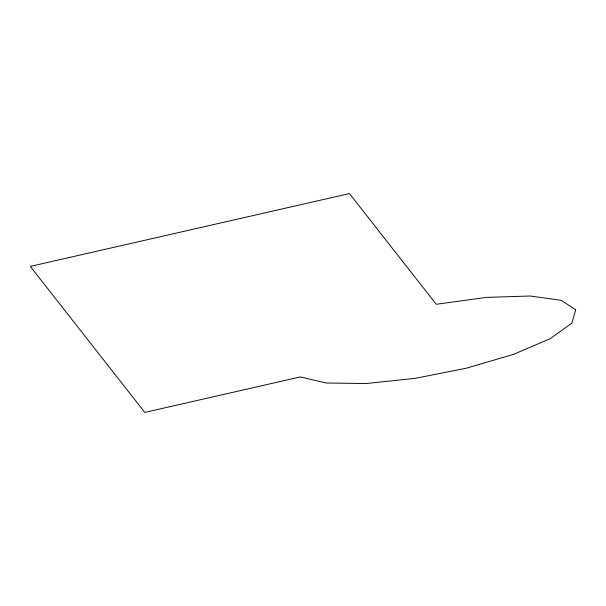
<?xml version="1.0" encoding="UTF-8"?>
<svg xmlns="http://www.w3.org/2000/svg" width="606" height="606" viewBox="0 0 606 606"><rect width="100%" height="100%" fill="white"/><g stroke="black" fill="none" stroke-linecap="round" stroke-linejoin="round"><path stroke-width="0.91" d="M575.7 309.772L571.882 323.142L550.187 338.686L513.418 354.389L466.355 368.206L415.11 378.356L366.319 383.522L326.331 383.022L300.318 376.932L144.789 412.421L30.3 266.405L349.45 193.579L436.252 304.288L486.573 297.387L530.083 296.001L561.141 300.318L575.7 309.772"/></g></svg>
